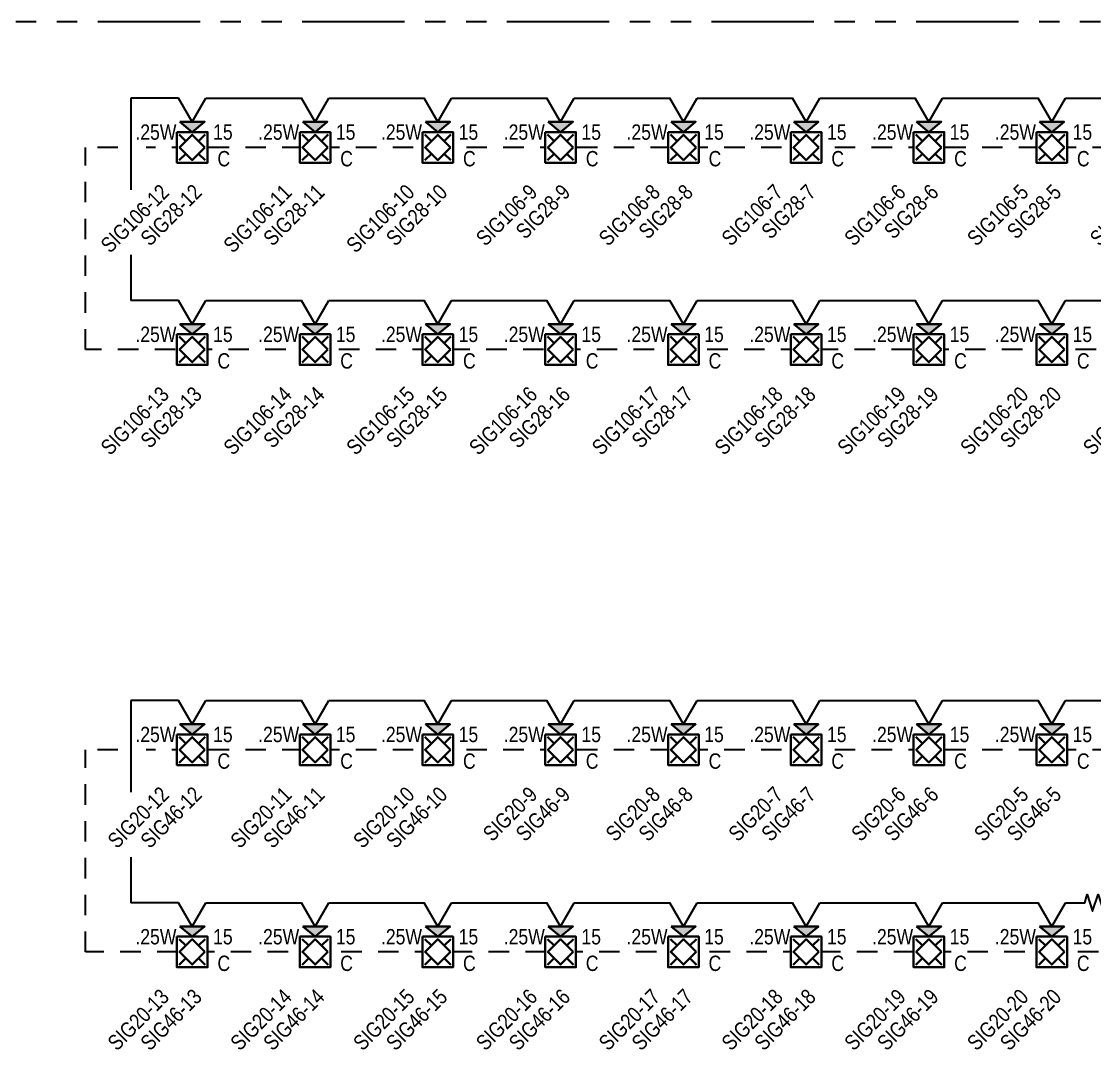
# Model space of a CAD drawing. Header units: inches. Extents: x 84 to 207, y -12 to 77.
# Drawn here: x 131.05 to 137.6, y 10.4 to 16.68 of the extents above; entities that cross this region are included whole.
import ezdxf
from ezdxf.enums import TextEntityAlignment as Align

# ---------------------------------------------------------------- set-up
doc = ezdxf.new("R2010")
doc.units = ezdxf.units.IN
doc.header["$MEASUREMENT"] = 0
doc.set_wipeout_variables(frame=1)
doc.linetypes.add('HIDDEN2', pattern=[0.1875, 0.125, -0.0625])
doc.linetypes.add('PHANTOM2', pattern=[1.25, 0.625, -0.125, 0.125, -0.125, 0.125, -0.125])
for name, color, linetype, lineweight in [('F-ALRM-INDC', 83, 'Continuous', 40), ('F-ALRM-WIRE-DTCT', 151, 'Continuous', 35), ('F-ALRM-WIRE-INDC', 3, 'Continuous', 35), ('F-ALRM-WIRE-SPKR', 221, 'HIDDEN2', 35), ('F-ANNO-DTCT-NOTE', 140, 'Continuous', 25), ('F-ANNO-INDC', 3, 'Continuous', 25), ('F-ANNO-INDC-ADDR', 91, 'Continuous', 25), ('F-ANNO-INDC-CAND', 120, 'Continuous', 25), ('F-ANNO-INDC-DESC', 111, 'Continuous', 25), ('F-ANNO-INDC-NOTE', 110, 'Continuous', 25), ('F-ANNO-SPKR-ADDR', 210, 'Continuous', 25), ('F-ANNO-SPKR-WATT', 220, 'Continuous', 25), ('F-ANNO-WIPE', 7, 'Continuous', 0)]:
    doc.layers.add(name, color=color, linetype=linetype, lineweight=lineweight)
doc.styles.add('Body', font='', dxfattribs={"height": 0.09375})
doc.styles.get("Standard").update_dxf_attribs({"font": 'arial.ttf'})
doc.styles.get('Body').set_extended_font_data('Arial Narrow')

# ---------------------------------------------------------------- blocks, each defined once
blk = doc.blocks.new('*U22')
at = {"color": 0, "linetype": 'ByBlock', "lineweight": -2, "style": 'Body', "flags": 9}
for tag, p in [('CONNFROM_SPEAK', (0, -0.1336)), ('WIREDROP', (0, -0.1449))]:
    blk.add_attdef(tag, text='', height=0.00938, dxfattribs=at).set_placement(p, align=Align.MIDDLE_CENTER)
at = {"layer": 'F-ANNO-INDC', "style": 'Body', "flags": 8}
blk.add_attdef('WG', text='', height=0.0938, dxfattribs=at).set_placement((-0.1927, 0.229), align=Align.MIDDLE_CENTER)
at = {"layer": 'F-ANNO-INDC-ADDR', "style": 'Body', "flags": 8}
blk.add_attdef('NACTAG', text='', height=0.0938, rotation=45, dxfattribs=at).set_placement((-0.2007, -0.2176), align=Align.TOP_RIGHT)
at = {"layer": 'F-ANNO-INDC-DESC', "lineweight": 30, "flags": 51}
blk.add_attdef('DESCRIPTION', text='', height=0.0938, rotation=45, dxfattribs=at).set_placement((0.2007, -0.2176), align=Align.TOP_RIGHT)
at = {"layer": 'F-ANNO-INDC-NOTE', "lineweight": 30, "flags": 104}
blk.add_attdef('NOTES', text='', height=0.0938, dxfattribs=at).set_placement((-0.1927, -0.0693), align=Align.MIDDLE_RIGHT)
at = {"layer": 'F-ANNO-SPKR-ADDR', "style": 'Body', "flags": 8}
blk.add_attdef('SPEAKTAG', text='', height=0.0938, rotation=45, dxfattribs=at).set_placement((0, -0.2176), align=Align.TOP_RIGHT)
at = {"linetype": 'ByBlock', "ltscale": 0.5}
blk.add_wipeout([(-0.0938, 0.0937), (0.0937, 0.0937), (0.0937, -0.0938), (-0.0938, -0.0938)], dxfattribs=at).dxf.layer = 'F-ANNO-WIPE'
at = {"color": 0, "linetype": 'ByBlock', "lineweight": -2, "ltscale": 0.5}
for p, q in [((-0.0387, -0.0387), (-0.0793, -0.0793)), ((0.0793, -0.0793), (0.0387, -0.0387))]:
    blk.add_line(p, q, dxfattribs=at)
at = {"color": 0, "linetype": 'ByBlock', "lineweight": -2, "style": 'Body', "flags": 9}
blk.add_attdef('WIRE', (-0.0007, 0), '', height=0.00938, dxfattribs=at)
for tag, p in [('CONNFROM_NAC', (0, -0.121)), ('ELEVATION', (0, -0.1084)), ('PID', (0, -0.0962))]:
    blk.add_attdef(tag, text='', height=0.00938, dxfattribs=at).set_placement(p, align=Align.MIDDLE_CENTER)
at = {"layer": 'F-ANNO-INDC', "style": 'Body', "flags": 8}
blk.add_attdef('CEIL', text='', height=0.0938, dxfattribs=at).set_placement((0.1927, -0.0693), align=Align.MIDDLE_CENTER)
at = {"layer": 'F-ANNO-INDC-CAND', "style": 'Body', "flags": 8}
blk.add_attdef('CD', text='', height=0.0938, dxfattribs=at).set_placement((0.1871, 0.0933), align=Align.MIDDLE_CENTER)
at = {"layer": 'F-ANNO-INDC-NOTE', "style": 'Body'}
blk.add_attdef('NOTE', text='', height=0.0938, dxfattribs=at).set_placement((-0.1927, -0.0693), align=Align.MIDDLE_CENTER)
at = {"linetype": 'ByBlock'}
blk.add_wipeout([(-0.075, 0.1562), (0, 0.0937), (0.075, 0.1562)], dxfattribs=at).dxf.layer = 'F-ANNO-WIPE'
h = blk.add_hatch(color=0)
h.dxf.hatch_style = 1
h.paths.add_polyline_path([(0.075, 0.1562), (-0.075, 0.1562), (0, 0.0937)])
at = {"color": 0, "linetype": 'ByBlock', "lineweight": -2, "ltscale": 0.5}
for p, q in [((-0.0387, 0.0387), (-0.0793, 0.0793)), ((0.0793, 0.0793), (0.0387, 0.0387))]:
    blk.add_line(p, q, dxfattribs=at)
at = {"color": 0, "linetype": 'ByBlock', "lineweight": -2}
blk.add_lwpolyline([(-0.075, 0.1562), (0, 0.0937), (0.075, 0.1562)], close=True, dxfattribs=at)
at = {"color": 0, "linetype": 'ByBlock', "lineweight": -2, "ltscale": 0.5}
for points in [[(-0.0938, 0.0937), (0.0937, 0.0937), (0.0937, -0.0938), (-0.0938, -0.0938)], [(0.0774, 0), (0, 0.0774), (-0.0774, 0), (0, -0.0774)]]:
    blk.add_lwpolyline(points, close=True, dxfattribs=at)
at = {"layer": 'F-ANNO-INDC', "style": 'Body', "flags": 8}
blk.add_attdef('WP', text='', height=0.0938, dxfattribs=at).set_placement((0.1927, 0.229), align=Align.MIDDLE_CENTER)
at = {"layer": 'F-ANNO-SPKR-WATT', "linetype": 'Continuous', "style": 'Body', "flags": 8}
blk.add_attdef('WATT', text='', height=0.0938, dxfattribs=at).set_placement((-0.2221, 0.0933), align=Align.MIDDLE_CENTER)
blk = doc.blocks.new('*U64')
at = {"color": 0, "linetype": 'ByBlock', "lineweight": -2}
for points in [[(0, 0.1557), (-0.0833, 0.3)], [(0, 0.1557), (0.0833, 0.3)], [(0.0833, 0.3), (0.6667, 0.3)]]:
    blk.add_lwpolyline(points, dxfattribs=at)
blk = doc.blocks.new('*U71')
at = {"color": 0, "linetype": 'ByBlock', "lineweight": -2}
for points in [[(0, 0.1557), (-0.0833, 0.3)], [(0, 0.1557), (0.0833, 0.3)], [(0.0833, 0.3), (0.177, 0.3)]]:
    blk.add_lwpolyline(points, dxfattribs=at)
blk = doc.blocks.new('*U122')
at = {"color": 0, "linetype": 'ByBlock', "lineweight": -2}
blk.add_lwpolyline([(0, 0), (0.0242, 0), (0.0389, 0.0502), (0.0724, -0.0502), (0.1059, 0.0502), (0.1393, -0.0502), (0.1728, 0.0502), (0.2063, -0.0502), (0.2212, 0), (0.244, 0)], dxfattribs=at)
at = {"layer": 'F-ANNO-DTCT-NOTE', "lineweight": -3, "style": 'Body'}
blk.add_text('10K', height=0.09375, dxfattribs=at).set_placement((0.2813, 0), align=Align.MIDDLE_LEFT)
blk.add_attdef('CIRCUIT', text='', height=0.0938, dxfattribs=at).set_placement((0.2813, 0.1353), align=Align.MIDDLE_LEFT)

msp = doc.modelspace()

# ---------------------------------------------------------------- linework, layer by layer
at = {"layer": 'F-ALRM-WIRE-DTCT', "color": 251, "linetype": 'PHANTOM2', "true_color": 0x636466}
msp.add_line((119.0119, 16.679), (147.5653, 16.679), dxfattribs=at)
at = {"layer": 'F-ALRM-WIRE-INDC'}
for p, q in [((132.0062, 16.2102), (131.7145, 16.2102)), ((132.0062, 14.9743), (131.7145, 14.9743)), ((132.0062, 12.5289), (131.7145, 12.5289)), ((131.7145, 11.5713), (131.7145, 11.293)), ((132.0062, 11.293), (131.7145, 11.293))]:
    msp.add_line(p, q, dxfattribs=at)
at = {"layer": 'F-ALRM-WIRE-SPKR'}
for p, q in [((131.4371, 14.6737), (131.4371, 15.9097)), ((131.4371, 10.9924), (131.4371, 12.2284))]:
    msp.add_line(p, q, dxfattribs=at)
for points in [[(141.0895, 15.9097), (131.8083, 15.9097)], [(140.7606, 14.6737), (131.4371, 14.6737)], [(141.0895, 12.2284), (131.8083, 12.2284)], [(142.1246, 10.9924), (131.4371, 10.9924)]]:
    msp.add_lwpolyline(points, dxfattribs=at)

# ---------------------------------------------------------------- block references
at = {"layer": 'F-ALRM-WIRE-INDC'}
msp.add_blockref('*U122', (137.5166, 11.293), dxfattribs=at).add_auto_attribs({'CIRCUIT': 'NAC - SIG20'})

# ---------------------------------------------------------------- next in the draw order: block references
at = {"layer": 'F-ALRM-INDC'}
ref = msp.add_blockref('*U22', (138.0895, 15.9097), dxfattribs=at)
ref.add_attrib('CEIL', 'C', dxfattribs={"layer": 'F-ANNO-INDC', "height": 0.0938, "style": 'Body'}).set_placement((138.2822, 15.8404), align=Align.MIDDLE_CENTER)
ref.add_attrib('NACTAG', 'SIG106-4', dxfattribs={"layer": 'F-ANNO-INDC-ADDR', "height": 0.09375, "rotation": 45, "style": 'Body'}).set_placement((137.8888, 15.6921), align=Align.TOP_RIGHT)
ref.add_attrib('CD', '15', dxfattribs={"layer": 'F-ANNO-INDC-CAND', "height": 0.09375, "style": 'Body'}).set_placement((138.2766, 16.003), align=Align.MIDDLE_CENTER)
ref.add_attrib('SPEAKTAG', 'SIG28-4', dxfattribs={"layer": 'F-ANNO-SPKR-ADDR', "height": 0.09375, "rotation": 45, "style": 'Body'}).set_placement((138.0895, 15.6921), align=Align.TOP_RIGHT)
ref.add_attrib('WATT', '.25W', dxfattribs={"layer": 'F-ANNO-SPKR-WATT', "linetype": 'Continuous', "height": 0.09375, "style": 'Body'}).set_placement((137.8675, 16.003), align=Align.MIDDLE_CENTER)
ref = msp.add_blockref('*U22', (132.0895, 14.6737), dxfattribs=at)
ref.add_attrib('CEIL', 'C', dxfattribs={"layer": 'F-ANNO-INDC', "height": 0.0938, "style": 'Body'}).set_placement((132.2822, 14.6045), align=Align.MIDDLE_CENTER)
ref.add_attrib('NACTAG', 'SIG106-13', dxfattribs={"layer": 'F-ANNO-INDC-ADDR', "height": 0.09375, "rotation": 45, "style": 'Body'}).set_placement((131.8888, 14.4561), align=Align.TOP_RIGHT)
ref.add_attrib('CD', '15', dxfattribs={"layer": 'F-ANNO-INDC-CAND', "height": 0.09375, "style": 'Body'}).set_placement((132.2766, 14.767), align=Align.MIDDLE_CENTER)
ref.add_attrib('SPEAKTAG', 'SIG28-13', dxfattribs={"layer": 'F-ANNO-SPKR-ADDR', "height": 0.09375, "rotation": 45, "style": 'Body'}).set_placement((132.0895, 14.4561), align=Align.TOP_RIGHT)
ref.add_attrib('WATT', '.25W', dxfattribs={"layer": 'F-ANNO-SPKR-WATT', "linetype": 'Continuous', "height": 0.09375, "style": 'Body'}).set_placement((131.8675, 14.767), align=Align.MIDDLE_CENTER)
ref = msp.add_blockref('*U22', (133.5895, 12.2284), dxfattribs=at)
ref.add_attrib('CEIL', 'C', dxfattribs={"layer": 'F-ANNO-INDC', "height": 0.0938, "style": 'Body'}).set_placement((133.7822, 12.1591), align=Align.MIDDLE_CENTER)
ref.add_attrib('NACTAG', 'SIG20-10', dxfattribs={"layer": 'F-ANNO-INDC-ADDR', "height": 0.09375, "rotation": 45, "style": 'Body'}).set_placement((133.3888, 12.0108), align=Align.TOP_RIGHT)
ref.add_attrib('CD', '15', dxfattribs={"layer": 'F-ANNO-INDC-CAND', "height": 0.09375, "style": 'Body'}).set_placement((133.7766, 12.3217), align=Align.MIDDLE_CENTER)
ref.add_attrib('SPEAKTAG', 'SIG46-10', dxfattribs={"layer": 'F-ANNO-SPKR-ADDR', "height": 0.09375, "rotation": 45, "style": 'Body'}).set_placement((133.5895, 12.0108), align=Align.TOP_RIGHT)
ref.add_attrib('WATT', '.25W', dxfattribs={"layer": 'F-ANNO-SPKR-WATT', "linetype": 'Continuous', "height": 0.09375, "style": 'Body'}).set_placement((133.3675, 12.3217), align=Align.MIDDLE_CENTER)
ref = msp.add_blockref('*U22', (134.3395, 12.2284), dxfattribs=at)
ref.add_attrib('CEIL', 'C', dxfattribs={"layer": 'F-ANNO-INDC', "height": 0.0938, "style": 'Body'}).set_placement((134.5322, 12.1591), align=Align.MIDDLE_CENTER)
ref.add_attrib('NACTAG', 'SIG20-9', dxfattribs={"layer": 'F-ANNO-INDC-ADDR', "height": 0.09375, "rotation": 45, "style": 'Body'}).set_placement((134.1388, 12.0108), align=Align.TOP_RIGHT)
ref.add_attrib('CD', '15', dxfattribs={"layer": 'F-ANNO-INDC-CAND', "height": 0.09375, "style": 'Body'}).set_placement((134.5266, 12.3217), align=Align.MIDDLE_CENTER)
ref.add_attrib('SPEAKTAG', 'SIG46-9', dxfattribs={"layer": 'F-ANNO-SPKR-ADDR', "height": 0.09375, "rotation": 45, "style": 'Body'}).set_placement((134.3395, 12.0108), align=Align.TOP_RIGHT)
ref.add_attrib('WATT', '.25W', dxfattribs={"layer": 'F-ANNO-SPKR-WATT', "linetype": 'Continuous', "height": 0.09375, "style": 'Body'}).set_placement((134.1175, 12.3217), align=Align.MIDDLE_CENTER)
ref = msp.add_blockref('*U22', (135.0895, 12.2284), dxfattribs=at)
ref.add_attrib('CEIL', 'C', dxfattribs={"layer": 'F-ANNO-INDC', "height": 0.0938, "style": 'Body'}).set_placement((135.2822, 12.1591), align=Align.MIDDLE_CENTER)
ref.add_attrib('NACTAG', 'SIG20-8', dxfattribs={"layer": 'F-ANNO-INDC-ADDR', "height": 0.09375, "rotation": 45, "style": 'Body'}).set_placement((134.8888, 12.0108), align=Align.TOP_RIGHT)
ref.add_attrib('CD', '15', dxfattribs={"layer": 'F-ANNO-INDC-CAND', "height": 0.09375, "style": 'Body'}).set_placement((135.2766, 12.3217), align=Align.MIDDLE_CENTER)
ref.add_attrib('SPEAKTAG', 'SIG46-8', dxfattribs={"layer": 'F-ANNO-SPKR-ADDR', "height": 0.09375, "rotation": 45, "style": 'Body'}).set_placement((135.0895, 12.0108), align=Align.TOP_RIGHT)
ref.add_attrib('WATT', '.25W', dxfattribs={"layer": 'F-ANNO-SPKR-WATT', "linetype": 'Continuous', "height": 0.09375, "style": 'Body'}).set_placement((134.8675, 12.3217), align=Align.MIDDLE_CENTER)
ref = msp.add_blockref('*U22', (135.8395, 12.2284), dxfattribs=at)
ref.add_attrib('CEIL', 'C', dxfattribs={"layer": 'F-ANNO-INDC', "height": 0.0938, "style": 'Body'}).set_placement((136.0322, 12.1591), align=Align.MIDDLE_CENTER)
ref.add_attrib('NACTAG', 'SIG20-7', dxfattribs={"layer": 'F-ANNO-INDC-ADDR', "height": 0.09375, "rotation": 45, "style": 'Body'}).set_placement((135.6388, 12.0108), align=Align.TOP_RIGHT)
ref.add_attrib('CD', '15', dxfattribs={"layer": 'F-ANNO-INDC-CAND', "height": 0.09375, "style": 'Body'}).set_placement((136.0266, 12.3217), align=Align.MIDDLE_CENTER)
ref.add_attrib('SPEAKTAG', 'SIG46-7', dxfattribs={"layer": 'F-ANNO-SPKR-ADDR', "height": 0.09375, "rotation": 45, "style": 'Body'}).set_placement((135.8395, 12.0108), align=Align.TOP_RIGHT)
ref.add_attrib('WATT', '.25W', dxfattribs={"layer": 'F-ANNO-SPKR-WATT', "linetype": 'Continuous', "height": 0.09375, "style": 'Body'}).set_placement((135.6175, 12.3217), align=Align.MIDDLE_CENTER)
ref = msp.add_blockref('*U22', (136.5895, 12.2284), dxfattribs=at)
ref.add_attrib('CEIL', 'C', dxfattribs={"layer": 'F-ANNO-INDC', "height": 0.0938, "style": 'Body'}).set_placement((136.7822, 12.1591), align=Align.MIDDLE_CENTER)
ref.add_attrib('NACTAG', 'SIG20-6', dxfattribs={"layer": 'F-ANNO-INDC-ADDR', "height": 0.09375, "rotation": 45, "style": 'Body'}).set_placement((136.3888, 12.0108), align=Align.TOP_RIGHT)
ref.add_attrib('CD', '15', dxfattribs={"layer": 'F-ANNO-INDC-CAND', "height": 0.09375, "style": 'Body'}).set_placement((136.7766, 12.3217), align=Align.MIDDLE_CENTER)
ref.add_attrib('SPEAKTAG', 'SIG46-6', dxfattribs={"layer": 'F-ANNO-SPKR-ADDR', "height": 0.09375, "rotation": 45, "style": 'Body'}).set_placement((136.5895, 12.0108), align=Align.TOP_RIGHT)
ref.add_attrib('WATT', '.25W', dxfattribs={"layer": 'F-ANNO-SPKR-WATT', "linetype": 'Continuous', "height": 0.09375, "style": 'Body'}).set_placement((136.3675, 12.3217), align=Align.MIDDLE_CENTER)
ref = msp.add_blockref('*U22', (137.3395, 12.2284), dxfattribs=at)
ref.add_attrib('CEIL', 'C', dxfattribs={"layer": 'F-ANNO-INDC', "height": 0.0938, "style": 'Body'}).set_placement((137.5322, 12.1591), align=Align.MIDDLE_CENTER)
ref.add_attrib('NACTAG', 'SIG20-5', dxfattribs={"layer": 'F-ANNO-INDC-ADDR', "height": 0.09375, "rotation": 45, "style": 'Body'}).set_placement((137.1388, 12.0108), align=Align.TOP_RIGHT)
ref.add_attrib('CD', '15', dxfattribs={"layer": 'F-ANNO-INDC-CAND', "height": 0.09375, "style": 'Body'}).set_placement((137.5266, 12.3217), align=Align.MIDDLE_CENTER)
ref.add_attrib('SPEAKTAG', 'SIG46-5', dxfattribs={"layer": 'F-ANNO-SPKR-ADDR', "height": 0.09375, "rotation": 45, "style": 'Body'}).set_placement((137.3395, 12.0108), align=Align.TOP_RIGHT)
ref.add_attrib('WATT', '.25W', dxfattribs={"layer": 'F-ANNO-SPKR-WATT', "linetype": 'Continuous', "height": 0.09375, "style": 'Body'}).set_placement((137.1175, 12.3217), align=Align.MIDDLE_CENTER)
ref = msp.add_blockref('*U22', (132.0895, 10.9924), dxfattribs=at)
ref.add_attrib('CEIL', 'C', dxfattribs={"layer": 'F-ANNO-INDC', "height": 0.0938, "style": 'Body'}).set_placement((132.2822, 10.9231), align=Align.MIDDLE_CENTER)
ref.add_attrib('NACTAG', 'SIG20-13', dxfattribs={"layer": 'F-ANNO-INDC-ADDR', "height": 0.09375, "rotation": 45, "style": 'Body'}).set_placement((131.8888, 10.7748), align=Align.TOP_RIGHT)
ref.add_attrib('CD', '15', dxfattribs={"layer": 'F-ANNO-INDC-CAND', "height": 0.09375, "style": 'Body'}).set_placement((132.2766, 11.0857), align=Align.MIDDLE_CENTER)
ref.add_attrib('SPEAKTAG', 'SIG46-13', dxfattribs={"layer": 'F-ANNO-SPKR-ADDR', "height": 0.09375, "rotation": 45, "style": 'Body'}).set_placement((132.0895, 10.7748), align=Align.TOP_RIGHT)
ref.add_attrib('WATT', '.25W', dxfattribs={"layer": 'F-ANNO-SPKR-WATT', "linetype": 'Continuous', "height": 0.09375, "style": 'Body'}).set_placement((131.8675, 11.0857), align=Align.MIDDLE_CENTER)

# ---------------------------------------------------------------- next in the draw order: block references
ref = msp.add_blockref('*U22', (137.3395, 15.9097), dxfattribs=at)
ref.add_attrib('CEIL', 'C', dxfattribs={"layer": 'F-ANNO-INDC', "height": 0.0938, "style": 'Body'}).set_placement((137.5322, 15.8404), align=Align.MIDDLE_CENTER)
ref.add_attrib('NACTAG', 'SIG106-5', dxfattribs={"layer": 'F-ANNO-INDC-ADDR', "height": 0.09375, "rotation": 45, "style": 'Body'}).set_placement((137.1388, 15.6921), align=Align.TOP_RIGHT)
ref.add_attrib('CD', '15', dxfattribs={"layer": 'F-ANNO-INDC-CAND', "height": 0.09375, "style": 'Body'}).set_placement((137.5266, 16.003), align=Align.MIDDLE_CENTER)
ref.add_attrib('SPEAKTAG', 'SIG28-5', dxfattribs={"layer": 'F-ANNO-SPKR-ADDR', "height": 0.09375, "rotation": 45, "style": 'Body'}).set_placement((137.3395, 15.6921), align=Align.TOP_RIGHT)
ref.add_attrib('WATT', '.25W', dxfattribs={"layer": 'F-ANNO-SPKR-WATT', "linetype": 'Continuous', "height": 0.09375, "style": 'Body'}).set_placement((137.1175, 16.003), align=Align.MIDDLE_CENTER)
ref = msp.add_blockref('*U22', (132.8395, 14.6737), dxfattribs=at)
ref.add_attrib('CEIL', 'C', dxfattribs={"layer": 'F-ANNO-INDC', "height": 0.0938, "style": 'Body'}).set_placement((133.0322, 14.6045), align=Align.MIDDLE_CENTER)
ref.add_attrib('NACTAG', 'SIG106-14', dxfattribs={"layer": 'F-ANNO-INDC-ADDR', "height": 0.09375, "rotation": 45, "style": 'Body'}).set_placement((132.6388, 14.4561), align=Align.TOP_RIGHT)
ref.add_attrib('CD', '15', dxfattribs={"layer": 'F-ANNO-INDC-CAND', "height": 0.09375, "style": 'Body'}).set_placement((133.0266, 14.767), align=Align.MIDDLE_CENTER)
ref.add_attrib('SPEAKTAG', 'SIG28-14', dxfattribs={"layer": 'F-ANNO-SPKR-ADDR', "height": 0.09375, "rotation": 45, "style": 'Body'}).set_placement((132.8395, 14.4561), align=Align.TOP_RIGHT)
ref.add_attrib('WATT', '.25W', dxfattribs={"layer": 'F-ANNO-SPKR-WATT', "linetype": 'Continuous', "height": 0.09375, "style": 'Body'}).set_placement((132.6175, 14.767), align=Align.MIDDLE_CENTER)
ref = msp.add_blockref('*U22', (132.8395, 12.2284), dxfattribs=at)
ref.add_attrib('CEIL', 'C', dxfattribs={"layer": 'F-ANNO-INDC', "height": 0.0938, "style": 'Body'}).set_placement((133.0322, 12.1591), align=Align.MIDDLE_CENTER)
ref.add_attrib('NACTAG', 'SIG20-11', dxfattribs={"layer": 'F-ANNO-INDC-ADDR', "height": 0.09375, "rotation": 45, "style": 'Body'}).set_placement((132.6388, 12.0108), align=Align.TOP_RIGHT)
ref.add_attrib('CD', '15', dxfattribs={"layer": 'F-ANNO-INDC-CAND', "height": 0.09375, "style": 'Body'}).set_placement((133.0266, 12.3217), align=Align.MIDDLE_CENTER)
ref.add_attrib('SPEAKTAG', 'SIG46-11', dxfattribs={"layer": 'F-ANNO-SPKR-ADDR', "height": 0.09375, "rotation": 45, "style": 'Body'}).set_placement((132.8395, 12.0108), align=Align.TOP_RIGHT)
ref.add_attrib('WATT', '.25W', dxfattribs={"layer": 'F-ANNO-SPKR-WATT', "linetype": 'Continuous', "height": 0.09375, "style": 'Body'}).set_placement((132.6175, 12.3217), align=Align.MIDDLE_CENTER)
ref = msp.add_blockref('*U22', (132.8395, 10.9924), dxfattribs=at)
ref.add_attrib('CEIL', 'C', dxfattribs={"layer": 'F-ANNO-INDC', "height": 0.0938, "style": 'Body'}).set_placement((133.0322, 10.9231), align=Align.MIDDLE_CENTER)
ref.add_attrib('NACTAG', 'SIG20-14', dxfattribs={"layer": 'F-ANNO-INDC-ADDR', "height": 0.09375, "rotation": 45, "style": 'Body'}).set_placement((132.6388, 10.7748), align=Align.TOP_RIGHT)
ref.add_attrib('CD', '15', dxfattribs={"layer": 'F-ANNO-INDC-CAND', "height": 0.09375, "style": 'Body'}).set_placement((133.0266, 11.0857), align=Align.MIDDLE_CENTER)
ref.add_attrib('SPEAKTAG', 'SIG46-14', dxfattribs={"layer": 'F-ANNO-SPKR-ADDR', "height": 0.09375, "rotation": 45, "style": 'Body'}).set_placement((132.8395, 10.7748), align=Align.TOP_RIGHT)
ref.add_attrib('WATT', '.25W', dxfattribs={"layer": 'F-ANNO-SPKR-WATT', "linetype": 'Continuous', "height": 0.09375, "style": 'Body'}).set_placement((132.6175, 11.0857), align=Align.MIDDLE_CENTER)
at = {"layer": 'F-ALRM-WIRE-INDC'}
for p in [(133.5895, 12.2289), (134.3395, 12.2289), (135.0895, 12.2289), (135.8395, 12.2289), (136.5895, 12.2289), (137.3395, 12.2289)]:
    msp.add_blockref('*U64', p, dxfattribs=at)

# ---------------------------------------------------------------- next in the draw order: block references
at = {"layer": 'F-ALRM-INDC'}
ref = msp.add_blockref('*U22', (136.5895, 15.9097), dxfattribs=at)
ref.add_attrib('CEIL', 'C', dxfattribs={"layer": 'F-ANNO-INDC', "height": 0.0938, "style": 'Body'}).set_placement((136.7822, 15.8404), align=Align.MIDDLE_CENTER)
ref.add_attrib('NACTAG', 'SIG106-6', dxfattribs={"layer": 'F-ANNO-INDC-ADDR', "height": 0.09375, "rotation": 45, "style": 'Body'}).set_placement((136.3888, 15.6921), align=Align.TOP_RIGHT)
ref.add_attrib('CD', '15', dxfattribs={"layer": 'F-ANNO-INDC-CAND', "height": 0.09375, "style": 'Body'}).set_placement((136.7766, 16.003), align=Align.MIDDLE_CENTER)
ref.add_attrib('SPEAKTAG', 'SIG28-6', dxfattribs={"layer": 'F-ANNO-SPKR-ADDR', "height": 0.09375, "rotation": 45, "style": 'Body'}).set_placement((136.5895, 15.6921), align=Align.TOP_RIGHT)
ref.add_attrib('WATT', '.25W', dxfattribs={"layer": 'F-ANNO-SPKR-WATT', "linetype": 'Continuous', "height": 0.09375, "style": 'Body'}).set_placement((136.3675, 16.003), align=Align.MIDDLE_CENTER)
ref = msp.add_blockref('*U22', (133.5895, 14.6737), dxfattribs=at)
ref.add_attrib('CEIL', 'C', dxfattribs={"layer": 'F-ANNO-INDC', "height": 0.0938, "style": 'Body'}).set_placement((133.7822, 14.6045), align=Align.MIDDLE_CENTER)
ref.add_attrib('NACTAG', 'SIG106-15', dxfattribs={"layer": 'F-ANNO-INDC-ADDR', "height": 0.09375, "rotation": 45, "style": 'Body'}).set_placement((133.3888, 14.4561), align=Align.TOP_RIGHT)
ref.add_attrib('CD', '15', dxfattribs={"layer": 'F-ANNO-INDC-CAND', "height": 0.09375, "style": 'Body'}).set_placement((133.7766, 14.767), align=Align.MIDDLE_CENTER)
ref.add_attrib('SPEAKTAG', 'SIG28-15', dxfattribs={"layer": 'F-ANNO-SPKR-ADDR', "height": 0.09375, "rotation": 45, "style": 'Body'}).set_placement((133.5895, 14.4561), align=Align.TOP_RIGHT)
ref.add_attrib('WATT', '.25W', dxfattribs={"layer": 'F-ANNO-SPKR-WATT', "linetype": 'Continuous', "height": 0.09375, "style": 'Body'}).set_placement((133.3675, 14.767), align=Align.MIDDLE_CENTER)
ref = msp.add_blockref('*U22', (132.0895, 12.2284), dxfattribs=at)
ref.add_attrib('CEIL', 'C', dxfattribs={"layer": 'F-ANNO-INDC', "height": 0.0938, "style": 'Body'}).set_placement((132.2822, 12.1591), align=Align.MIDDLE_CENTER)
ref.add_attrib('NACTAG', 'SIG20-12', dxfattribs={"layer": 'F-ANNO-INDC-ADDR', "height": 0.09375, "rotation": 45, "style": 'Body'}).set_placement((131.8888, 12.0108), align=Align.TOP_RIGHT)
ref.add_attrib('CD', '15', dxfattribs={"layer": 'F-ANNO-INDC-CAND', "height": 0.09375, "style": 'Body'}).set_placement((132.2766, 12.3217), align=Align.MIDDLE_CENTER)
ref.add_attrib('SPEAKTAG', 'SIG46-12', dxfattribs={"layer": 'F-ANNO-SPKR-ADDR', "height": 0.09375, "rotation": 45, "style": 'Body'}).set_placement((132.0895, 12.0108), align=Align.TOP_RIGHT)
ref.add_attrib('WATT', '.25W', dxfattribs={"layer": 'F-ANNO-SPKR-WATT', "linetype": 'Continuous', "height": 0.09375, "style": 'Body'}).set_placement((131.8675, 12.3217), align=Align.MIDDLE_CENTER)
ref = msp.add_blockref('*U22', (133.5895, 10.9924), dxfattribs=at)
ref.add_attrib('CEIL', 'C', dxfattribs={"layer": 'F-ANNO-INDC', "height": 0.0938, "style": 'Body'}).set_placement((133.7822, 10.9231), align=Align.MIDDLE_CENTER)
ref.add_attrib('NACTAG', 'SIG20-15', dxfattribs={"layer": 'F-ANNO-INDC-ADDR', "height": 0.09375, "rotation": 45, "style": 'Body'}).set_placement((133.3888, 10.7748), align=Align.TOP_RIGHT)
ref.add_attrib('CD', '15', dxfattribs={"layer": 'F-ANNO-INDC-CAND', "height": 0.09375, "style": 'Body'}).set_placement((133.7766, 11.0857), align=Align.MIDDLE_CENTER)
ref.add_attrib('SPEAKTAG', 'SIG46-15', dxfattribs={"layer": 'F-ANNO-SPKR-ADDR', "height": 0.09375, "rotation": 45, "style": 'Body'}).set_placement((133.5895, 10.7748), align=Align.TOP_RIGHT)
ref.add_attrib('WATT', '.25W', dxfattribs={"layer": 'F-ANNO-SPKR-WATT', "linetype": 'Continuous', "height": 0.09375, "style": 'Body'}).set_placement((133.3675, 11.0857), align=Align.MIDDLE_CENTER)
at = {"layer": 'F-ALRM-WIRE-INDC'}
for p in [(137.3395, 15.9102), (132.0895, 14.6743), (132.8395, 12.2289), (132.0895, 10.993)]:
    msp.add_blockref('*U64', p, dxfattribs=at)

# ---------------------------------------------------------------- next in the draw order: linework, layer by layer
msp.add_line((131.7145, 12.5289), (131.7145, 11.9691), dxfattribs=at)
at = {"layer": 'F-ALRM-WIRE-SPKR'}
msp.add_lwpolyline([(131.6353, 12.2284), (131.4371, 12.2284)], dxfattribs=at)

# ---------------------------------------------------------------- next in the draw order: block references
at = {"layer": 'F-ALRM-INDC'}
ref = msp.add_blockref('*U22', (135.8395, 15.9097), dxfattribs=at)
ref.add_attrib('CEIL', 'C', dxfattribs={"layer": 'F-ANNO-INDC', "height": 0.0938, "style": 'Body'}).set_placement((136.0322, 15.8404), align=Align.MIDDLE_CENTER)
ref.add_attrib('NACTAG', 'SIG106-7', dxfattribs={"layer": 'F-ANNO-INDC-ADDR', "height": 0.09375, "rotation": 45, "style": 'Body'}).set_placement((135.6388, 15.6921), align=Align.TOP_RIGHT)
ref.add_attrib('CD', '15', dxfattribs={"layer": 'F-ANNO-INDC-CAND', "height": 0.09375, "style": 'Body'}).set_placement((136.0266, 16.003), align=Align.MIDDLE_CENTER)
ref.add_attrib('SPEAKTAG', 'SIG28-7', dxfattribs={"layer": 'F-ANNO-SPKR-ADDR', "height": 0.09375, "rotation": 45, "style": 'Body'}).set_placement((135.8395, 15.6921), align=Align.TOP_RIGHT)
ref.add_attrib('WATT', '.25W', dxfattribs={"layer": 'F-ANNO-SPKR-WATT', "linetype": 'Continuous', "height": 0.09375, "style": 'Body'}).set_placement((135.6175, 16.003), align=Align.MIDDLE_CENTER)
ref = msp.add_blockref('*U22', (134.3395, 14.6737), dxfattribs=at)
ref.add_attrib('CEIL', 'C', dxfattribs={"layer": 'F-ANNO-INDC', "height": 0.0938, "style": 'Body'}).set_placement((134.5322, 14.6045), align=Align.MIDDLE_CENTER)
ref.add_attrib('NACTAG', 'SIG106-16', dxfattribs={"layer": 'F-ANNO-INDC-ADDR', "height": 0.09375, "rotation": 45, "style": 'Body'}).set_placement((134.1388, 14.4561), align=Align.TOP_RIGHT)
ref.add_attrib('CD', '15', dxfattribs={"layer": 'F-ANNO-INDC-CAND', "height": 0.09375, "style": 'Body'}).set_placement((134.5266, 14.767), align=Align.MIDDLE_CENTER)
ref.add_attrib('SPEAKTAG', 'SIG28-16', dxfattribs={"layer": 'F-ANNO-SPKR-ADDR', "height": 0.09375, "rotation": 45, "style": 'Body'}).set_placement((134.3395, 14.4561), align=Align.TOP_RIGHT)
ref.add_attrib('WATT', '.25W', dxfattribs={"layer": 'F-ANNO-SPKR-WATT', "linetype": 'Continuous', "height": 0.09375, "style": 'Body'}).set_placement((134.1175, 14.767), align=Align.MIDDLE_CENTER)
ref = msp.add_blockref('*U22', (134.3395, 10.9924), dxfattribs=at)
ref.add_attrib('CEIL', 'C', dxfattribs={"layer": 'F-ANNO-INDC', "height": 0.0938, "style": 'Body'}).set_placement((134.5322, 10.9231), align=Align.MIDDLE_CENTER)
ref.add_attrib('NACTAG', 'SIG20-16', dxfattribs={"layer": 'F-ANNO-INDC-ADDR', "height": 0.09375, "rotation": 45, "style": 'Body'}).set_placement((134.1388, 10.7748), align=Align.TOP_RIGHT)
ref.add_attrib('CD', '15', dxfattribs={"layer": 'F-ANNO-INDC-CAND', "height": 0.09375, "style": 'Body'}).set_placement((134.5266, 11.0857), align=Align.MIDDLE_CENTER)
ref.add_attrib('SPEAKTAG', 'SIG46-16', dxfattribs={"layer": 'F-ANNO-SPKR-ADDR', "height": 0.09375, "rotation": 45, "style": 'Body'}).set_placement((134.3395, 10.7748), align=Align.TOP_RIGHT)
ref.add_attrib('WATT', '.25W', dxfattribs={"layer": 'F-ANNO-SPKR-WATT', "linetype": 'Continuous', "height": 0.09375, "style": 'Body'}).set_placement((134.1175, 11.0857), align=Align.MIDDLE_CENTER)
at = {"layer": 'F-ALRM-WIRE-INDC'}
for p in [(136.5895, 15.9102), (132.8395, 14.6743), (132.0895, 12.2289), (132.8395, 10.993)]:
    msp.add_blockref('*U64', p, dxfattribs=at)

# ---------------------------------------------------------------- next in the draw order: block references
at = {"layer": 'F-ALRM-INDC'}
ref = msp.add_blockref('*U22', (135.0895, 15.9097), dxfattribs=at)
ref.add_attrib('CEIL', 'C', dxfattribs={"layer": 'F-ANNO-INDC', "height": 0.0938, "style": 'Body'}).set_placement((135.2822, 15.8404), align=Align.MIDDLE_CENTER)
ref.add_attrib('NACTAG', 'SIG106-8', dxfattribs={"layer": 'F-ANNO-INDC-ADDR', "height": 0.09375, "rotation": 45, "style": 'Body'}).set_placement((134.8888, 15.6921), align=Align.TOP_RIGHT)
ref.add_attrib('CD', '15', dxfattribs={"layer": 'F-ANNO-INDC-CAND', "height": 0.09375, "style": 'Body'}).set_placement((135.2766, 16.003), align=Align.MIDDLE_CENTER)
ref.add_attrib('SPEAKTAG', 'SIG28-8', dxfattribs={"layer": 'F-ANNO-SPKR-ADDR', "height": 0.09375, "rotation": 45, "style": 'Body'}).set_placement((135.0895, 15.6921), align=Align.TOP_RIGHT)
ref.add_attrib('WATT', '.25W', dxfattribs={"layer": 'F-ANNO-SPKR-WATT', "linetype": 'Continuous', "height": 0.09375, "style": 'Body'}).set_placement((134.8675, 16.003), align=Align.MIDDLE_CENTER)
ref = msp.add_blockref('*U22', (135.0895, 14.6737), dxfattribs=at)
ref.add_attrib('CEIL', 'C', dxfattribs={"layer": 'F-ANNO-INDC', "height": 0.0938, "style": 'Body'}).set_placement((135.2822, 14.6045), align=Align.MIDDLE_CENTER)
ref.add_attrib('NACTAG', 'SIG106-17', dxfattribs={"layer": 'F-ANNO-INDC-ADDR', "height": 0.09375, "rotation": 45, "style": 'Body'}).set_placement((134.8888, 14.4561), align=Align.TOP_RIGHT)
ref.add_attrib('CD', '15', dxfattribs={"layer": 'F-ANNO-INDC-CAND', "height": 0.09375, "style": 'Body'}).set_placement((135.2766, 14.767), align=Align.MIDDLE_CENTER)
ref.add_attrib('SPEAKTAG', 'SIG28-17', dxfattribs={"layer": 'F-ANNO-SPKR-ADDR', "height": 0.09375, "rotation": 45, "style": 'Body'}).set_placement((135.0895, 14.4561), align=Align.TOP_RIGHT)
ref.add_attrib('WATT', '.25W', dxfattribs={"layer": 'F-ANNO-SPKR-WATT', "linetype": 'Continuous', "height": 0.09375, "style": 'Body'}).set_placement((134.8675, 14.767), align=Align.MIDDLE_CENTER)
ref = msp.add_blockref('*U22', (135.0895, 10.9924), dxfattribs=at)
ref.add_attrib('CEIL', 'C', dxfattribs={"layer": 'F-ANNO-INDC', "height": 0.0938, "style": 'Body'}).set_placement((135.2822, 10.9231), align=Align.MIDDLE_CENTER)
ref.add_attrib('NACTAG', 'SIG20-17', dxfattribs={"layer": 'F-ANNO-INDC-ADDR', "height": 0.09375, "rotation": 45, "style": 'Body'}).set_placement((134.8888, 10.7748), align=Align.TOP_RIGHT)
ref.add_attrib('CD', '15', dxfattribs={"layer": 'F-ANNO-INDC-CAND', "height": 0.09375, "style": 'Body'}).set_placement((135.2766, 11.0857), align=Align.MIDDLE_CENTER)
ref.add_attrib('SPEAKTAG', 'SIG46-17', dxfattribs={"layer": 'F-ANNO-SPKR-ADDR', "height": 0.09375, "rotation": 45, "style": 'Body'}).set_placement((135.0895, 10.7748), align=Align.TOP_RIGHT)
ref.add_attrib('WATT', '.25W', dxfattribs={"layer": 'F-ANNO-SPKR-WATT', "linetype": 'Continuous', "height": 0.09375, "style": 'Body'}).set_placement((134.8675, 11.0857), align=Align.MIDDLE_CENTER)
at = {"layer": 'F-ALRM-WIRE-INDC'}
for p in [(135.8395, 15.9102), (133.5895, 14.6743), (133.5895, 10.993)]:
    msp.add_blockref('*U64', p, dxfattribs=at)

# ---------------------------------------------------------------- next in the draw order: block references
at = {"layer": 'F-ALRM-INDC'}
ref = msp.add_blockref('*U22', (134.3395, 15.9097), dxfattribs=at)
ref.add_attrib('CEIL', 'C', dxfattribs={"layer": 'F-ANNO-INDC', "height": 0.0938, "style": 'Body'}).set_placement((134.5322, 15.8404), align=Align.MIDDLE_CENTER)
ref.add_attrib('NACTAG', 'SIG106-9', dxfattribs={"layer": 'F-ANNO-INDC-ADDR', "height": 0.09375, "rotation": 45, "style": 'Body'}).set_placement((134.1388, 15.6921), align=Align.TOP_RIGHT)
ref.add_attrib('CD', '15', dxfattribs={"layer": 'F-ANNO-INDC-CAND', "height": 0.09375, "style": 'Body'}).set_placement((134.5266, 16.003), align=Align.MIDDLE_CENTER)
ref.add_attrib('SPEAKTAG', 'SIG28-9', dxfattribs={"layer": 'F-ANNO-SPKR-ADDR', "height": 0.09375, "rotation": 45, "style": 'Body'}).set_placement((134.3395, 15.6921), align=Align.TOP_RIGHT)
ref.add_attrib('WATT', '.25W', dxfattribs={"layer": 'F-ANNO-SPKR-WATT', "linetype": 'Continuous', "height": 0.09375, "style": 'Body'}).set_placement((134.1175, 16.003), align=Align.MIDDLE_CENTER)
ref = msp.add_blockref('*U22', (135.8395, 14.6737), dxfattribs=at)
ref.add_attrib('CEIL', 'C', dxfattribs={"layer": 'F-ANNO-INDC', "height": 0.0938, "style": 'Body'}).set_placement((136.0322, 14.6045), align=Align.MIDDLE_CENTER)
ref.add_attrib('NACTAG', 'SIG106-18', dxfattribs={"layer": 'F-ANNO-INDC-ADDR', "height": 0.09375, "rotation": 45, "style": 'Body'}).set_placement((135.6388, 14.4561), align=Align.TOP_RIGHT)
ref.add_attrib('CD', '15', dxfattribs={"layer": 'F-ANNO-INDC-CAND', "height": 0.09375, "style": 'Body'}).set_placement((136.0266, 14.767), align=Align.MIDDLE_CENTER)
ref.add_attrib('SPEAKTAG', 'SIG28-18', dxfattribs={"layer": 'F-ANNO-SPKR-ADDR', "height": 0.09375, "rotation": 45, "style": 'Body'}).set_placement((135.8395, 14.4561), align=Align.TOP_RIGHT)
ref.add_attrib('WATT', '.25W', dxfattribs={"layer": 'F-ANNO-SPKR-WATT', "linetype": 'Continuous', "height": 0.09375, "style": 'Body'}).set_placement((135.6175, 14.767), align=Align.MIDDLE_CENTER)
ref = msp.add_blockref('*U22', (135.8395, 10.9924), dxfattribs=at)
ref.add_attrib('CEIL', 'C', dxfattribs={"layer": 'F-ANNO-INDC', "height": 0.0938, "style": 'Body'}).set_placement((136.0322, 10.9231), align=Align.MIDDLE_CENTER)
ref.add_attrib('NACTAG', 'SIG20-18', dxfattribs={"layer": 'F-ANNO-INDC-ADDR', "height": 0.09375, "rotation": 45, "style": 'Body'}).set_placement((135.6388, 10.7748), align=Align.TOP_RIGHT)
ref.add_attrib('CD', '15', dxfattribs={"layer": 'F-ANNO-INDC-CAND', "height": 0.09375, "style": 'Body'}).set_placement((136.0266, 11.0857), align=Align.MIDDLE_CENTER)
ref.add_attrib('SPEAKTAG', 'SIG46-18', dxfattribs={"layer": 'F-ANNO-SPKR-ADDR', "height": 0.09375, "rotation": 45, "style": 'Body'}).set_placement((135.8395, 10.7748), align=Align.TOP_RIGHT)
ref.add_attrib('WATT', '.25W', dxfattribs={"layer": 'F-ANNO-SPKR-WATT', "linetype": 'Continuous', "height": 0.09375, "style": 'Body'}).set_placement((135.6175, 11.0857), align=Align.MIDDLE_CENTER)
at = {"layer": 'F-ALRM-WIRE-INDC'}
for p in [(135.0895, 15.9102), (134.3395, 14.6743), (134.3395, 10.993)]:
    msp.add_blockref('*U64', p, dxfattribs=at)

# ---------------------------------------------------------------- next in the draw order: block references
at = {"layer": 'F-ALRM-INDC'}
ref = msp.add_blockref('*U22', (133.5895, 15.9097), dxfattribs=at)
ref.add_attrib('CEIL', 'C', dxfattribs={"layer": 'F-ANNO-INDC', "height": 0.0938, "style": 'Body'}).set_placement((133.7822, 15.8404), align=Align.MIDDLE_CENTER)
ref.add_attrib('NACTAG', 'SIG106-10', dxfattribs={"layer": 'F-ANNO-INDC-ADDR', "height": 0.09375, "rotation": 45, "style": 'Body'}).set_placement((133.3888, 15.6921), align=Align.TOP_RIGHT)
ref.add_attrib('CD', '15', dxfattribs={"layer": 'F-ANNO-INDC-CAND', "height": 0.09375, "style": 'Body'}).set_placement((133.7766, 16.003), align=Align.MIDDLE_CENTER)
ref.add_attrib('SPEAKTAG', 'SIG28-10', dxfattribs={"layer": 'F-ANNO-SPKR-ADDR', "height": 0.09375, "rotation": 45, "style": 'Body'}).set_placement((133.5895, 15.6921), align=Align.TOP_RIGHT)
ref.add_attrib('WATT', '.25W', dxfattribs={"layer": 'F-ANNO-SPKR-WATT', "linetype": 'Continuous', "height": 0.09375, "style": 'Body'}).set_placement((133.3675, 16.003), align=Align.MIDDLE_CENTER)
ref = msp.add_blockref('*U22', (136.5895, 14.6737), dxfattribs=at)
ref.add_attrib('CEIL', 'C', dxfattribs={"layer": 'F-ANNO-INDC', "height": 0.0938, "style": 'Body'}).set_placement((136.7822, 14.6045), align=Align.MIDDLE_CENTER)
ref.add_attrib('NACTAG', 'SIG106-19', dxfattribs={"layer": 'F-ANNO-INDC-ADDR', "height": 0.09375, "rotation": 45, "style": 'Body'}).set_placement((136.3888, 14.4561), align=Align.TOP_RIGHT)
ref.add_attrib('CD', '15', dxfattribs={"layer": 'F-ANNO-INDC-CAND', "height": 0.09375, "style": 'Body'}).set_placement((136.7766, 14.767), align=Align.MIDDLE_CENTER)
ref.add_attrib('SPEAKTAG', 'SIG28-19', dxfattribs={"layer": 'F-ANNO-SPKR-ADDR', "height": 0.09375, "rotation": 45, "style": 'Body'}).set_placement((136.5895, 14.4561), align=Align.TOP_RIGHT)
ref.add_attrib('WATT', '.25W', dxfattribs={"layer": 'F-ANNO-SPKR-WATT', "linetype": 'Continuous', "height": 0.09375, "style": 'Body'}).set_placement((136.3675, 14.767), align=Align.MIDDLE_CENTER)
ref = msp.add_blockref('*U22', (136.5895, 10.9924), dxfattribs=at)
ref.add_attrib('CEIL', 'C', dxfattribs={"layer": 'F-ANNO-INDC', "height": 0.0938, "style": 'Body'}).set_placement((136.7822, 10.9231), align=Align.MIDDLE_CENTER)
ref.add_attrib('NACTAG', 'SIG20-19', dxfattribs={"layer": 'F-ANNO-INDC-ADDR', "height": 0.09375, "rotation": 45, "style": 'Body'}).set_placement((136.3888, 10.7748), align=Align.TOP_RIGHT)
ref.add_attrib('CD', '15', dxfattribs={"layer": 'F-ANNO-INDC-CAND', "height": 0.09375, "style": 'Body'}).set_placement((136.7766, 11.0857), align=Align.MIDDLE_CENTER)
ref.add_attrib('SPEAKTAG', 'SIG46-19', dxfattribs={"layer": 'F-ANNO-SPKR-ADDR', "height": 0.09375, "rotation": 45, "style": 'Body'}).set_placement((136.5895, 10.7748), align=Align.TOP_RIGHT)
ref.add_attrib('WATT', '.25W', dxfattribs={"layer": 'F-ANNO-SPKR-WATT', "linetype": 'Continuous', "height": 0.09375, "style": 'Body'}).set_placement((136.3675, 11.0857), align=Align.MIDDLE_CENTER)
at = {"layer": 'F-ALRM-WIRE-INDC'}
for p in [(134.3395, 15.9102), (135.0895, 14.6743), (135.0895, 10.993)]:
    msp.add_blockref('*U64', p, dxfattribs=at)

# ---------------------------------------------------------------- next in the draw order: block references
at = {"layer": 'F-ALRM-INDC'}
ref = msp.add_blockref('*U22', (132.8395, 15.9097), dxfattribs=at)
ref.add_attrib('CEIL', 'C', dxfattribs={"layer": 'F-ANNO-INDC', "height": 0.0938, "style": 'Body'}).set_placement((133.0322, 15.8404), align=Align.MIDDLE_CENTER)
ref.add_attrib('NACTAG', 'SIG106-11', dxfattribs={"layer": 'F-ANNO-INDC-ADDR', "height": 0.09375, "rotation": 45, "style": 'Body'}).set_placement((132.6388, 15.6921), align=Align.TOP_RIGHT)
ref.add_attrib('CD', '15', dxfattribs={"layer": 'F-ANNO-INDC-CAND', "height": 0.09375, "style": 'Body'}).set_placement((133.0266, 16.003), align=Align.MIDDLE_CENTER)
ref.add_attrib('SPEAKTAG', 'SIG28-11', dxfattribs={"layer": 'F-ANNO-SPKR-ADDR', "height": 0.09375, "rotation": 45, "style": 'Body'}).set_placement((132.8395, 15.6921), align=Align.TOP_RIGHT)
ref.add_attrib('WATT', '.25W', dxfattribs={"layer": 'F-ANNO-SPKR-WATT', "linetype": 'Continuous', "height": 0.09375, "style": 'Body'}).set_placement((132.6175, 16.003), align=Align.MIDDLE_CENTER)
ref = msp.add_blockref('*U22', (137.3395, 14.6737), dxfattribs=at)
ref.add_attrib('CEIL', 'C', dxfattribs={"layer": 'F-ANNO-INDC', "height": 0.0938, "style": 'Body'}).set_placement((137.5322, 14.6045), align=Align.MIDDLE_CENTER)
ref.add_attrib('NACTAG', 'SIG106-20', dxfattribs={"layer": 'F-ANNO-INDC-ADDR', "height": 0.09375, "rotation": 45, "style": 'Body'}).set_placement((137.1388, 14.4561), align=Align.TOP_RIGHT)
ref.add_attrib('CD', '15', dxfattribs={"layer": 'F-ANNO-INDC-CAND', "height": 0.09375, "style": 'Body'}).set_placement((137.5266, 14.767), align=Align.MIDDLE_CENTER)
ref.add_attrib('SPEAKTAG', 'SIG28-20', dxfattribs={"layer": 'F-ANNO-SPKR-ADDR', "height": 0.09375, "rotation": 45, "style": 'Body'}).set_placement((137.3395, 14.4561), align=Align.TOP_RIGHT)
ref.add_attrib('WATT', '.25W', dxfattribs={"layer": 'F-ANNO-SPKR-WATT', "linetype": 'Continuous', "height": 0.09375, "style": 'Body'}).set_placement((137.1175, 14.767), align=Align.MIDDLE_CENTER)
ref = msp.add_blockref('*U22', (137.3395, 10.9924), dxfattribs=at)
ref.add_attrib('CEIL', 'C', dxfattribs={"layer": 'F-ANNO-INDC', "height": 0.0938, "style": 'Body'}).set_placement((137.5322, 10.9231), align=Align.MIDDLE_CENTER)
ref.add_attrib('NACTAG', 'SIG20-20', dxfattribs={"layer": 'F-ANNO-INDC-ADDR', "height": 0.09375, "rotation": 45, "style": 'Body'}).set_placement((137.1388, 10.7748), align=Align.TOP_RIGHT)
ref.add_attrib('CD', '15', dxfattribs={"layer": 'F-ANNO-INDC-CAND', "height": 0.09375, "style": 'Body'}).set_placement((137.5266, 11.0857), align=Align.MIDDLE_CENTER)
ref.add_attrib('SPEAKTAG', 'SIG46-20', dxfattribs={"layer": 'F-ANNO-SPKR-ADDR', "height": 0.09375, "rotation": 45, "style": 'Body'}).set_placement((137.3395, 10.7748), align=Align.TOP_RIGHT)
ref.add_attrib('WATT', '.25W', dxfattribs={"layer": 'F-ANNO-SPKR-WATT', "linetype": 'Continuous', "height": 0.09375, "style": 'Body'}).set_placement((137.1175, 11.0857), align=Align.MIDDLE_CENTER)
at = {"layer": 'F-ALRM-WIRE-INDC'}
for p in [(133.5895, 15.9102), (135.8395, 14.6743), (135.8395, 10.993)]:
    msp.add_blockref('*U64', p, dxfattribs=at)

# ---------------------------------------------------------------- next in the draw order: block references
at = {"layer": 'F-ALRM-INDC'}
ref = msp.add_blockref('*U22', (132.0895, 15.9097), dxfattribs=at)
ref.add_attrib('CEIL', 'C', dxfattribs={"layer": 'F-ANNO-INDC', "height": 0.0938, "style": 'Body'}).set_placement((132.2822, 15.8404), align=Align.MIDDLE_CENTER)
ref.add_attrib('NACTAG', 'SIG106-12', dxfattribs={"layer": 'F-ANNO-INDC-ADDR', "height": 0.09375, "rotation": 45, "style": 'Body'}).set_placement((131.8888, 15.6921), align=Align.TOP_RIGHT)
ref.add_attrib('CD', '15', dxfattribs={"layer": 'F-ANNO-INDC-CAND', "height": 0.09375, "style": 'Body'}).set_placement((132.2766, 16.003), align=Align.MIDDLE_CENTER)
ref.add_attrib('SPEAKTAG', 'SIG28-12', dxfattribs={"layer": 'F-ANNO-SPKR-ADDR', "height": 0.09375, "rotation": 45, "style": 'Body'}).set_placement((132.0895, 15.6921), align=Align.TOP_RIGHT)
ref.add_attrib('WATT', '.25W', dxfattribs={"layer": 'F-ANNO-SPKR-WATT', "linetype": 'Continuous', "height": 0.09375, "style": 'Body'}).set_placement((131.8675, 16.003), align=Align.MIDDLE_CENTER)
ref = msp.add_blockref('*U22', (138.0895, 14.6737), dxfattribs=at)
ref.add_attrib('CEIL', 'C', dxfattribs={"layer": 'F-ANNO-INDC', "height": 0.0938, "style": 'Body'}).set_placement((138.2822, 14.6045), align=Align.MIDDLE_CENTER)
ref.add_attrib('NACTAG', 'SIG106-21', dxfattribs={"layer": 'F-ANNO-INDC-ADDR', "height": 0.09375, "rotation": 45, "style": 'Body'}).set_placement((137.8888, 14.4561), align=Align.TOP_RIGHT)
ref.add_attrib('CD', '15', dxfattribs={"layer": 'F-ANNO-INDC-CAND', "height": 0.09375, "style": 'Body'}).set_placement((138.2766, 14.767), align=Align.MIDDLE_CENTER)
ref.add_attrib('SPEAKTAG', 'SIG28-21', dxfattribs={"layer": 'F-ANNO-SPKR-ADDR', "height": 0.09375, "rotation": 45, "style": 'Body'}).set_placement((138.0895, 14.4561), align=Align.TOP_RIGHT)
ref.add_attrib('WATT', '.25W', dxfattribs={"layer": 'F-ANNO-SPKR-WATT', "linetype": 'Continuous', "height": 0.09375, "style": 'Body'}).set_placement((137.8675, 14.767), align=Align.MIDDLE_CENTER)
at = {"layer": 'F-ALRM-WIRE-INDC'}
for name, p in [('*U64', (132.8395, 15.9102)), ('*U64', (136.5895, 14.6743)), ('*U64', (136.5895, 10.993)), ('*U71', (137.3395, 10.993))]:
    msp.add_blockref(name, p, dxfattribs=at)

# ---------------------------------------------------------------- next in the draw order: linework, layer by layer
for p, q in [((131.7145, 16.2102), (131.7145, 15.6504)), ((131.7145, 15.2526), (131.7145, 14.9743))]:
    msp.add_line(p, q, dxfattribs=at)
at = {"layer": 'F-ALRM-WIRE-SPKR'}
msp.add_lwpolyline([(131.6353, 15.9097), (131.4371, 15.9097)], dxfattribs=at)

# ---------------------------------------------------------------- next in the draw order: block references
at = {"layer": 'F-ALRM-WIRE-INDC'}
for p in [(132.0895, 15.9102), (137.3395, 14.6743)]:
    msp.add_blockref('*U64', p, dxfattribs=at)

doc.saveas('drawing.dxf')
